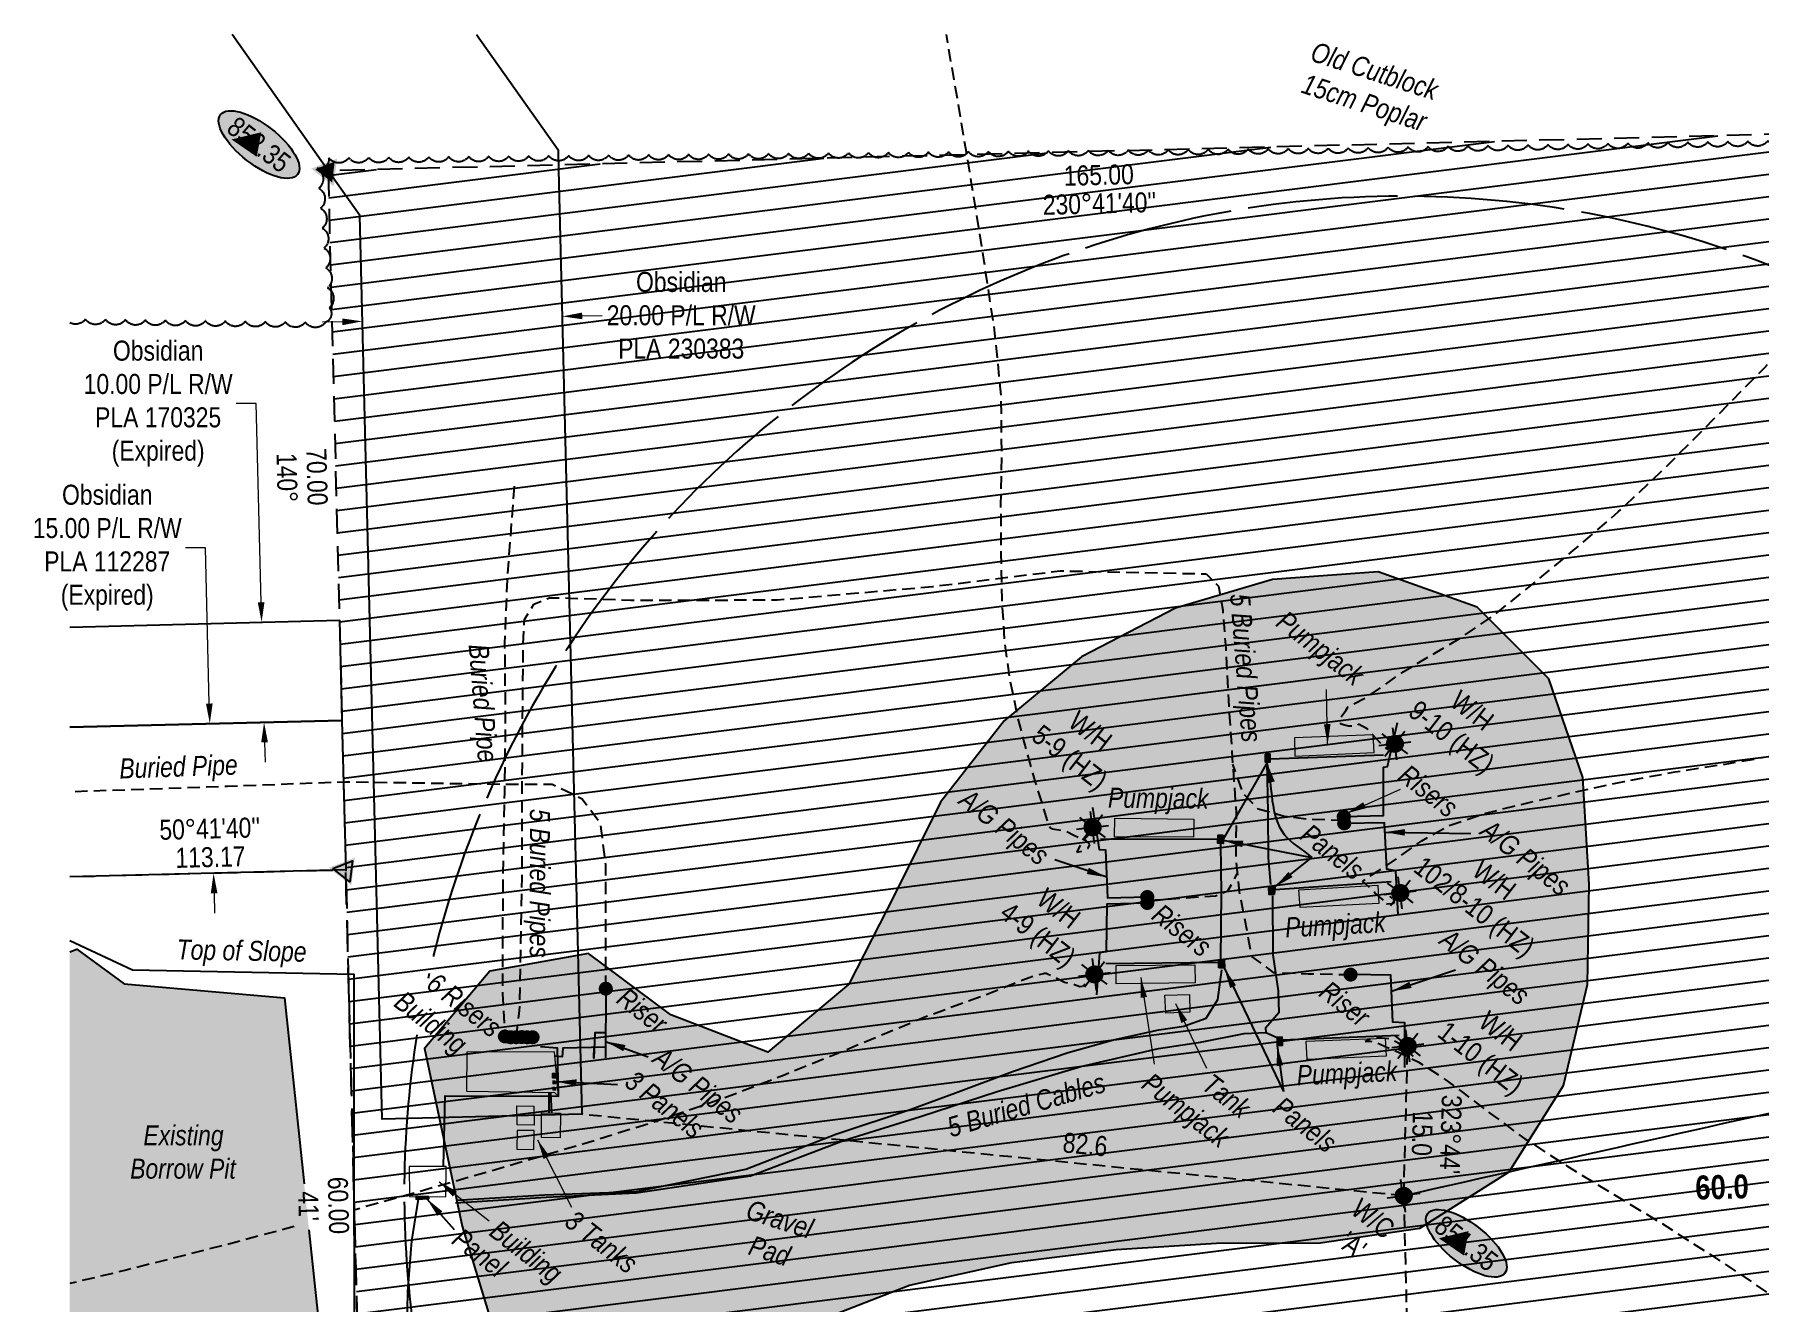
# Model space of a CAD drawing. Extents: x 613550 to 618856, y 5904232 to 5907791.
# Drawn here: x 617424 to 618287, y 5907157 to 5907791 of the extents above; entities that cross this region are included whole.
import ezdxf
from ezdxf.enums import TextEntityAlignment as Align

# ---------------------------------------------------------------- set-up
doc = ezdxf.new("R2010")
doc.units = 0
doc.header["$LTSCALE"] = 5
doc.header["$PDSIZE"] = 0.5
for name, pattern in [('0', [1, 1, 0]), ('DASHED1', [0.375, 0.25, -0.125]), ('foc-ACCESSROAD', [3.75, 2.5, -1.25]), ('foc-BUFFER', [16.75, 15, -1.75]), ('foc-DOT', [1, 0.2, -0.8]), ('foc-TIELINE', [1.875, 1.25, -0.625]), ('HIDDEN2', [4.7625, 3.175, -1.5875]), ('UG_PIPE', [1.875, 1.25, -0.625])]:
    doc.linetypes.add(name, pattern=pattern)
doc.layers.get('Defpoints').update_dxf_attribs({"color": 9})
for name, color, linetype in [('AS-CABLE', 224, 'foc-CABLE'), ('AS-PIPE-AG', 44, 'Continuous'), ('AS-PIPE-UG', 44, 'UG_PIPE'), ('AS-PIPE-UG-T', 44, 'Continuous'), ('AS-POWER', 104, 'foc-POWER'), ('AS-ROADS', 254, 'Continuous'), ('AS-SYMBOL', 7, 'Continuous'), ('AUX-BUFFER', 7, 'foc-BUFFER'), ('C-RW', 13, 'Continuous'), ('C-WS', 13, 'foc-ACCESSROAD'), ('C-WS-S', 13, 'Continuous'), ('DETAIL-HZ-Existing', 8, 'foc-DOT'), ('L-BD', 7, 'Continuous'), ('L-MON', 1, 'Continuous'), ('L-TIE', 7, 'foc-TIELINE'), ('P-ELEVATION', 7, 'Continuous'), ('P-PROPOSED-EXISTING-H', 59, 'Continuous'), ('P-TXT', 4, 'Continuous'), ('T-BUSH', 110, '0'), ('T-BUSH-T', 110, 'Continuous'), ('T-EXISTING TFA', 220, 'HIDDEN2'), ('T-EXISTING TFA-T', 220, 'Continuous'), ('T-SLOPE', 48, 'Continuous'), ('T-TIE', 201, 'foc-TIELINE'), ('T-WATER', 160, 'Continuous'), ('T-WATER-H', 133, 'Continuous')]:
    doc.layers.add(name, color=color, linetype=linetype)
for name, color, linetype, lineweight in [('AS-GENERAL', 48, 'Continuous', 18), ('C-RW-T', 13, 'Continuous', 9), ('C-WS-T', 13, 'Continuous', 9), ('T-TEXT', 48, 'Continuous', 18), ('T-TIE-T', 201, 'Continuous', 18)]:
    doc.layers.add(name, color=color, linetype=linetype, lineweight=lineweight)
doc.styles.add('80', font='ARIALN.TTF', dxfattribs={"height": 10})
doc.styles.add('80CG', font='ARIALN.TTF', dxfattribs={"height": 10})
doc.styles.add('80L', font='ARIALN.TTF', dxfattribs={"height": 10})
doc.styles.add('80LS', font='ARIALNI.TTF', dxfattribs={"height": 10})
doc.styles.add('BOLD', font='ARIALNB.TTF')
doc.styles.add('foc-LtypeFont', font='ARIALN.TTF', dxfattribs={"height": 7.35})
doc.linetypes.add('foc-CABLE', pattern='A,2,-1,["C",foc-LtypeFont,S=0.2,R=0,X=-0.625,Y=-0.75],-1.24,8', length=12.24)
doc.linetypes.add('foc-POWER', pattern='A,6,-1,["P",foc-LtypeFont,S=0.2,R=0,X=-0.625,Y=-0.75],-1.24,4', length=12.24)
doc.dimstyles.new('CG2011', dxfattribs={"dimscale": 5, "dimtxt": 9, "dimasz": 2, "dimexe": 0.2, "dimexo": 0.0625, "dimgap": 0.5, "dimtad": 0, "dimtih": 1, "dimtoh": 1, "dimzin": 0, "dimdsep": 46, "dimtxsty": '80CG', "dimcen": 0.1, "dimse1": 1, "dimse2": 1, "dimclrd": 256, "dimclrt": 256, "dimaunit": 1, "dimadec": 4, "dimazin": 0, "dimtfac": 0.06, "dimtofl": 0, "dimtmove": 0, "dimatfit": 1, "dimfxl": 0.2, "dimtolj": 1, "dimtzin": 0, "dimlwd": -1, "dimarcsym": 0})
doc.dimstyles.new('Compass 5 000', dxfattribs={"dimscale": 5, "dimtxt": 9, "dimasz": 2, "dimexe": 0.2, "dimexo": 0.0625, "dimgap": 0.5, "dimtad": 0, "dimtih": 1, "dimtoh": 1, "dimzin": 0, "dimdsep": 46, "dimtxsty": '80CG', "dimcen": 0.1, "dimse1": 1, "dimse2": 1, "dimclrd": 256, "dimclrt": 256, "dimaunit": 1, "dimadec": 4, "dimazin": 0, "dimtfac": 0.06, "dimtofl": 0, "dimtmove": 0, "dimatfit": 1, "dimfxl": 0.2, "dimtolj": 1, "dimtzin": 0, "dimlwd": -1, "dimarcsym": 0})

# ---------------------------------------------------------------- blocks, each defined once
blk = doc.blocks.new('RISER')
h = blk.add_hatch(color=255)
h.dxf.hatch_style = 1
edge = h.paths.add_edge_path()
edge.add_arc((0, 0), 0.7, 0, 360)
blk.add_hatch(color=48).paths.add_polyline_path([(0.58, -0.15), (-0.58, -0.15, 0.774597)])
at = {"color": 48}
blk.add_line((-0.58, -0.15), (0.58, -0.15), dxfattribs=at)
blk.add_circle((0, 0), 0.6, dxfattribs=at)
blk = doc.blocks.new('TRIA')
blk.add_hatch(color=255).paths.add_polyline_path([(-0.04, 1.52), (-1.47, -0.87), (1.39, -0.87)])
blk = doc.blocks.new('TRIAA')
blk.add_blockref('TRIA', (0, 0))
blk = doc.blocks.new('TRIB')
at = {"color": 1}
blk.add_lwpolyline([(-1.12, -0.67), (-0.04, 1.13), (1.04, -0.67)], close=True, dxfattribs=at)
blk = doc.blocks.new('TRIBB')
blk.add_blockref('TRIB', (0, 0))
blk = doc.blocks.new('TRICC')
for name in ['TRIAA', 'TRIBB']:
    blk.add_blockref(name, (0, 0))
blk = doc.blocks.new('plspike')
blk.add_blockref('TRICC', (0, 0))
blk = doc.blocks.new('STRIA')
blk.add_hatch(color=255).paths.add_polyline_path([(-0.04, 1.52), (-1.47, -0.87), (1.39, -0.87)])
blk = doc.blocks.new('STRIAA')
blk.add_blockref('STRIA', (0, 0))
blk = doc.blocks.new('STRIB')
at = {"color": 1}
blk.add_solid([(-1.12, -0.67), (-0.04, 1.13), (1.04, -0.67)], dxfattribs=at)
blk = doc.blocks.new('STRIBB')
blk.add_blockref('STRIB', (0, 0))
blk = doc.blocks.new('STRICC')
for name in ['STRIAA', 'STRIBB']:
    blk.add_blockref(name, (0, 0))
blk = doc.blocks.new('fdspike')
blk.add_blockref('STRICC', (0, 0))
blk = doc.blocks.new('*D497')
at = {"layer": 'C-RW-T', "transparency": 16777216}
for p, q in [((617578.23, 5907647.69), (617568.24, 5907647.45)), ((617698.16, 5907650.66), (617708.16, 5907650.91))]:
    blk.add_line(p, q, dxfattribs=at)
for points in [[(617578.19, 5907649.36), (617578.27, 5907646.03), (617588.23, 5907647.94)], [(617698.12, 5907652.33), (617698.2, 5907648.99), (617688.16, 5907650.41)]]:
    blk.add_solid(points, dxfattribs=at)
at = {"layer": 'Defpoints', "color": 0, "transparency": 16777216}
for p in [(617588, 5907657.18), (617687.93, 5907659.66), (617588.23, 5907647.94)]:
    blk.add_point(p, dxfattribs=at)
at = {"layer": 'C-RW-T', "transparency": 16777216, "insert": (617747.69, 5907650.91), "char_height": 10, "attachment_point": 5, "style": '80CG'}
blk.add_mtext('\\A1;Obsidian\\P20.00 P/L R/W\\PPLA 230383', dxfattribs=at)
blk = doc.blocks.new('GAS')
h = blk.add_hatch(color=255)
h.dxf.hatch_style = 1
edge = h.paths.add_edge_path()
edge.add_arc((0, 0), 0.9, 0, 360)
for p, q in [((-0.81, 0), (-1.62, 0)), ((-0.57, 0.57), (-1.14, 1.14)), ((0, 0.81), (0, 1.62)), ((0.57, 0.57), (1.14, 1.14)), ((1.62, 0), (0.81, 0)), ((-0.57, -0.57), (-1.14, -1.14)), ((0, -0.81), (0, -1.62)), ((1.14, -1.14), (0.57, -0.57))]:
    blk.add_line(p, q)
blk.add_circle((0, 0), 0.8)
blk = doc.blocks.new('*D502')
at = {"layer": 'C-RW-T', "transparency": 16777216}
for p, q in [((617535.16, 5907606.78), (617525.16, 5907606.78)), ((617537.58, 5907507.49), (617535.16, 5907606.78)), ((617539.29, 5907437.46), (617539.53, 5907427.47))]:
    blk.add_line(p, q, dxfattribs=at)
for points in [[(617539.25, 5907507.53), (617535.92, 5907507.45), (617537.83, 5907497.49)], [(617540.96, 5907437.51), (617537.63, 5907437.42), (617539.05, 5907447.46)]]:
    blk.add_solid(points, dxfattribs=at)
at = {"layer": 'Defpoints', "color": 0, "transparency": 16777216}
for p in [(617497.94, 5907496.52), (617499.16, 5907446.49), (617539.05, 5907447.46)]:
    blk.add_point(p, dxfattribs=at)
at = {"layer": 'C-RW-T', "transparency": 16777216, "insert": (617486.08, 5907606.78), "char_height": 10, "attachment_point": 5, "style": '80CG'}
blk.add_mtext('\\A1;Obsidian\\P10.00 P/L R/W\\PPLA 170325\\P(Expired)', dxfattribs=at)
blk = doc.blocks.new('*D503')
at = {"layer": 'C-RW-T', "transparency": 16777216}
for p, q in [((617509.69, 5907534.73), (617499.69, 5907534.73)), ((617511.66, 5907456.83), (617509.69, 5907534.73)), ((617514.06, 5907361.93), (617514.31, 5907351.94))]:
    blk.add_line(p, q, dxfattribs=at)
for points in [[(617513.33, 5907456.87), (617510, 5907456.79), (617511.91, 5907446.83)], [(617515.73, 5907361.97), (617512.39, 5907361.89), (617513.81, 5907371.93)]]:
    blk.add_solid(points, dxfattribs=at)
at = {"layer": 'Defpoints', "color": 0, "transparency": 16777216}
for p in [(617474.66, 5907445.89), (617476.56, 5907370.99), (617513.81, 5907371.93)]:
    blk.add_point(p, dxfattribs=at)
at = {"layer": 'C-RW-T', "transparency": 16777216, "insert": (617460.61, 5907534.73), "char_height": 10, "attachment_point": 5, "style": '80CG'}
blk.add_mtext('\\A1;Obsidian\\P15.00 P/L R/W\\PPLA 112287\\P(Expired)', dxfattribs=at)
blk = doc.blocks.new('we')
at = {"layer": 'P-ELEVATION'}
h = blk.add_hatch(color=111, dxfattribs=at)
h.dxf.hatch_style = 1
edge = h.paths.add_edge_path()
edge.add_ellipse((0, 0), major_axis=(-24.38, 0), ratio=0.410256, start_angle=0, end_angle=360)
at = {"layer": 'P-ELEVATION', "color": 7, "flags": 128}
blk.add_lwpolyline([(0, 0, 12.5, 0, 0), (-12.42, -6.43, 0, 0, 0)], format="xyseb", dxfattribs=at)
at = {"layer": 'P-ELEVATION', "color": 7}
blk.add_ellipse((0, 0), major_axis=(-24.38, 0), ratio=0.410256, dxfattribs=at)
at = {"layer": 'P-ELEVATION', "style": '80'}
blk.add_attdef('ELEVATION', text='', height=10, dxfattribs=at).set_placement((0, 0), align=Align.MIDDLE_CENTER)
blk = doc.blocks.new('WC')
at = {"layer": 'L-MON'}
h = blk.add_hatch(color=255, dxfattribs=at)
h.dxf.hatch_style = 1
edge = h.paths.add_edge_path()
edge.add_arc((0, 0), 0.9, 0, 360)
at = {"layer": 'L-MON', "color": 240, "flags": 128}
for points in [[(-0.62, 0.5), (-1.23, 1.12)], [(0.52, 0.61), (1.13, 1.21)], [(-1.18, -1.18), (-0.56, -0.57)], [(1.16, -1.18), (0.56, -0.57)]]:
    blk.add_lwpolyline(points, dxfattribs=at)
at = {"layer": 'L-MON', "color": 240}
for radius in [0.8, 0.373]:
    blk.add_circle((0, 0), radius, dxfattribs=at)

msp = doc.modelspace()

# ---------------------------------------------------------------- hatches: boundary and pattern name
at = {"layer": 'AS-POWER'}
h = msp.add_hatch(color=256, dxfattribs=at)
h.dxf.hatch_style = 1
h.paths.add_polyline_path([(618039.715, 5907431.473), (618039.696, 5907427.637), (618042.165, 5907427.668), (618042.202, 5907431.471)])
h = msp.add_hatch(color=256, dxfattribs=at)
h.dxf.hatch_style = 1
h.paths.add_polyline_path([(618018.751, 5907390.988), (618018.661, 5907386.897), (618016.13, 5907387.021), (618016.249, 5907390.988)])
h = msp.add_hatch(color=256, dxfattribs=at)
h.dxf.hatch_style = 1
h.paths.add_polyline_path([(618044.314, 5907361.37), (618041.767, 5907361.286), (618041.652, 5907365.245), (618044.642, 5907364.877)])
h = msp.add_hatch(color=256, dxfattribs=at)
h.dxf.hatch_style = 1
h.paths.add_polyline_path([(618016.638, 5907324.747), (618016.624, 5907328.697), (618019.202, 5907328.689), (618019.322, 5907324.631)])
h = msp.add_hatch(color=256, dxfattribs=at)
h.dxf.hatch_style = 1
h.paths.add_polyline_path([(618045.677, 5907289.8), (618045.744, 5907285.853), (618048.334, 5907286.056), (618048.267, 5907290.003)])
h = msp.add_hatch(color=256, dxfattribs=at)
h.dxf.hatch_style = 1
h.paths.add_polyline_path([(617683.151, 5907266.505), (617683.271, 5907268.42), (617685.266, 5907268.294), (617685.146, 5907266.38)])
h = msp.add_hatch(color=256, dxfattribs=at)
h.dxf.hatch_style = 1
h.paths.add_polyline_path([(617685.284, 5907269.743), (617685.302, 5907271.68), (617683.303, 5907271.698), (617683.285, 5907269.761)])
h = msp.add_hatch(color=256, dxfattribs=at)
h.dxf.hatch_style = 1
h.paths.add_polyline_path([(617683.133, 5907263.371), (617683.315, 5907265.275), (617685.305, 5907265.085), (617685.123, 5907263.181)])
h = msp.add_hatch(color=256, dxfattribs=at)
h.dxf.hatch_style = 1
h.paths.add_polyline_path([(617621.386, 5907210.215), (617615.106, 5907210.27), (617615.095, 5907208.981), (617621.378, 5907209.258)])
at = {"layer": 'AS-ROADS'}
h = msp.add_hatch(color=256, dxfattribs=at)
h.dxf.hatch_style = 1
h.paths.add_polyline_path([(617637.063, 5907048.002), (617637.061, 5907047.991), (617676.799, 5907078.752), (617721.193, 5907105.996), (617766.85, 5907129.18), (617815.212, 5907147.792), (617861.85, 5907166.02), (617912.983, 5907177.361), (617965.216, 5907183.845), (618015.323, 5907187.072), (618067.248, 5907187.246), (618117.089, 5907194.449), (618161.758, 5907222.682), (618188.912, 5907265.803), (618200.88, 5907316.321), (618201.73, 5907366.394), (618198.647, 5907419.808), (618181.655, 5907469.235), (618145.768, 5907504.945), (618096.206, 5907522.73), (618043.413, 5907518.817), (617994.861, 5907504.539), (617947.799, 5907480.161), (617909.237, 5907448.149), (617877.338, 5907407.577), (617854.514, 5907361.432), (617831.512, 5907316.458), (617791.058, 5907282.447), (617742.472, 5907301.127), (617701.335, 5907331.869), (617651.913, 5907323.004), (617619.258, 5907284.343), (617638.2, 5907195.435), (617652.968, 5907146.61), (617635.548, 5907097.55), (617605.662, 5907062.126)])
at = {"layer": 'P-PROPOSED-EXISTING-H'}
h = msp.add_hatch(dxfattribs=at)
h.set_pattern_fill('ANSI31', color=256, scale=3.49872, angle=-37.858875, style=0)
h.set_pattern_definition([(7.14112547, (-3494035.323, 1627578.626), (-1.380931114, 11.022268725), [])])
h.paths.add_polyline_path([(618395.512, 5907743.971), (617571.06, 5907723.227), (617589.998, 5906973.792), (618414.444, 5906994.389)])
at = {"layer": 'T-WATER-H'}
h = msp.add_hatch(color=256, dxfattribs=at)
h.dxf.hatch_style = 1
h.paths.add_polyline_path([(617441.824, 5907332.69), (617441.824, 5907133.214), (617523.826, 5907122.028), (617532.455, 5907120.697), (617558.192, 5907056.139), (617575.725, 5907058.906), (617549.285, 5907309.673), (617469.065, 5907316.75), (617445.334, 5907333.987)])

# ---------------------------------------------------------------- linework, layer by layer
at = {"layer": 'AS-CABLE', "flags": 128}
for points in [[(618040.83, 5907427.651), (618017.401, 5907386.717), (618017.78, 5907362.079), (618017.402, 5907328.802)], [(618040.502, 5907427.647), (618041.11, 5907402.415), (618041.194, 5907379.654), (618042.457, 5907366.354)], [(618042.18, 5907429.223), (618098.838, 5907431.105)], [(617957.44, 5907389.218), (618016.19, 5907389.022)], [(618102.828, 5907367.721), (618044.529, 5907363.669)], [(618043.422, 5907360.702), (618043.597, 5907331.207), (618046.315, 5907313.236), (618046.543, 5907302.148), (618039.934, 5907294.486), (618040.027, 5907292.406)], [(617635.255, 5907208.56), (617679.529, 5907211.167), (617725.128, 5907212.864), (617779.971, 5907224.05), (617825.091, 5907241.572), (617862.723, 5907254.022), (617884.93, 5907262.256), (617913.417, 5907272.923), (617941.153, 5907282.42), (617963.949, 5907288.714), (617986.607, 5907293.609), (617999.012, 5907295.448), (618010.16, 5907299.549), (618015.993, 5907308.764), (618018.052, 5907323.674)], [(618016.629, 5907327.32), (617960.045, 5907326.675)], [(617628.853, 5907225.271), (617629.689, 5907260.604), (617686.248, 5907260.514), (617685.794, 5907284.445), (617677.334, 5907285.252)], [(617634.736, 5907207.24), (617680.104, 5907209.928), (617725.077, 5907212.22), (617782.404, 5907220.639), (617828.837, 5907238.35), (617867.385, 5907250.398), (617905.69, 5907262.901), (617947.53, 5907275.266), (617986.433, 5907284.366), (618007.419, 5907287.469), (618029.211, 5907291.77), (618040.027, 5907292.406), (618045.677, 5907289.8)], [(618048.291, 5907288.624), (618106.821, 5907291.029)], [(617616.074, 5907209.024), (617612.848, 5907188.093), (617610.862, 5907162.824), (617610.318, 5907135.679), (617609.064, 5907105.42), (617608.526, 5907082.527), (617606.064, 5907058.178), (617602.344, 5907041.115), (617596.364, 5907023.8), (617592.032, 5907001.786), (617589.584, 5906985.944), (617586.764, 5906982.056)]]:
    msp.add_lwpolyline(points, dxfattribs=at)
at = {"layer": 'AS-GENERAL', "flags": 128}
for points in [[(618054.417, 5907439.632), (618054.637, 5907430.595), (618094.245, 5907432.276), (618093.766, 5907441.216)], [(618004.1, 5907399.083), (618003.971, 5907390.045), (617964.363, 5907390.213), (617964.478, 5907399.478)], [(618096.541, 5907356.921), (618057.176, 5907354.786), (618056.62, 5907363.742), (618096.022, 5907366.013)], [(618004.648, 5907317.184), (617965.199, 5907316.678), (617965.226, 5907325.846), (618004.573, 5907326.14)], [(618001.894, 5907311.32), (618002.136, 5907302.506), (617990.005, 5907302.07), (617989.619, 5907310.983)], [(618100.272, 5907280.559), (618060.683, 5907278.87), (618060.293, 5907287.957), (618099.72, 5907289.544)], [(617640.45, 5907282.587), (617640.303, 5907263.057), (617684.387, 5907262.373), (617686.248, 5907260.514), (617684.366, 5907282.648), (617640.45, 5907282.587)], [(617674.034, 5907255.563), (617674.152, 5907246.036), (617665.563, 5907246.246), (617665.546, 5907255.651)], [(617677.78, 5907239.884), (617677.78, 5907252.145), (617687.379, 5907251.997), (617687.165, 5907239.72)], [(617674.107, 5907243.265), (617665.573, 5907243.383), (617665.544, 5907233.944), (617673.93, 5907233.815)], [(617611.689, 5907225.333), (617611.77, 5907210.299), (617630.036, 5907210.14), (617630.118, 5907225.333)]]:
    msp.add_lwpolyline(points, close=True, dxfattribs=at)
at = {"layer": 'AS-PIPE-AG', "flags": 128}
for points in [[(618079.07, 5907400.273), (618098.909, 5907400.931), (618098.853, 5907425.046), (618100.962, 5907425.414), (618105.909, 5907447.388)], [(617953.398, 5907404.785), (617956.669, 5907383.794), (617959.907, 5907383.722), (617960.907, 5907359.639), (617980.766, 5907360.111)], [(618106.234, 5907351.141), (618105.068, 5907373.186), (618100.572, 5907373.984), (618099.36, 5907397.217), (618079.281, 5907396.911)], [(617980.826, 5907357.075), (617960.491, 5907356.448), (617960.184, 5907332.622), (617956.856, 5907332.219), (617955.301, 5907311.155)], [(618109.57, 5907274.769), (618109.549, 5907297.211), (618103.561, 5907297.565), (618102.637, 5907321.012), (618082.493, 5907321.332)], [(617709.943, 5907314.272), (617709.854, 5907279.688)], [(617710.038, 5907285.041), (617688.506, 5907284.56), (617688.185, 5907280.205), (617684.544, 5907280.554)], [(617709.761, 5907292.204), (617704.531, 5907292.197), (617703.917, 5907279.496), (617704.17, 5907285.151)], [(617681.407, 5907262.419), (617681.42, 5907252.089)], [(617682.282, 5907262.405), (617682.817, 5907252.068)]]:
    msp.add_lwpolyline(points, dxfattribs=at)
at = {"layer": 'AS-PIPE-UG', "flags": 128}
for points in [[(617664.133, 5907565.498), (617660.702, 5907520.422), (617659.339, 5907486.96), (617659.703, 5907444.836), (617659.22, 5907412.229), (617658.412, 5907368.084), (617658.309, 5907311.68), (617659.406, 5907293.742), (617659.533, 5907290.369)], [(617665.105, 5907289.977), (617666.857, 5907303.262), (617668.078, 5907369.512), (617668.127, 5907411.557), (617668.428, 5907455.767), (617668.683, 5907486.264), (617669.288, 5907498.815), (617673.974, 5907506.464), (617681.746, 5907509.668), (617691.486, 5907509.595), (617722.525, 5907508.513), (617795.699, 5907508.648), (617873.293, 5907515.348), (617937.172, 5907523.176), (617985.844, 5907522.194), (618010.223, 5907521.653), (618016.48, 5907515.478), (618018.508, 5907503.561), (618020.043, 5907484.451), (618021.344, 5907458.685), (618023.305, 5907429.467), (618025.267, 5907402.116), (618024.994, 5907379.067), (618026.722, 5907362.715), (618030.383, 5907344.1), (618032.955, 5907330.43), (618043.765, 5907322.356), (618061.186, 5907321.727), (618081.863, 5907321.296)], [(618078.93, 5907398.317), (618062.265, 5907398.859), (618049.719, 5907400.252), (618036.216, 5907404.079), (618028.909, 5907411.697), (618023.513, 5907426.565)], [(617709.908, 5907314.603), (617709.981, 5907376.28), (617707.298, 5907396.902), (617698.158, 5907409.073), (617683.106, 5907416.391), (617660.483, 5907416.371), (617633.017, 5907416.746), (617579.902, 5907417.592), (617520.773, 5907415.354), (617441.824, 5907412.65)], [(617981.512, 5907358.455), (618000.37, 5907359.748), (618014.948, 5907360.652), (618021.041, 5907363.236), (618025.779, 5907371.643)]]:
    msp.add_lwpolyline(points, dxfattribs=at)
at = {"layer": 'AS-POWER', "flags": 128}
for points in [[(618039.715, 5907431.473), (618039.696, 5907427.637), (618042.165, 5907427.668), (618042.202, 5907431.471)], [(618018.751, 5907390.988), (618018.661, 5907386.897), (618016.13, 5907387.021), (618016.249, 5907390.988)], [(618044.314, 5907361.37), (618041.767, 5907361.286), (618041.652, 5907365.245), (618044.642, 5907364.877)], [(618016.638, 5907324.747), (618016.624, 5907328.697), (618019.202, 5907328.689), (618019.322, 5907324.631)], [(618045.677, 5907289.8), (618045.744, 5907285.853), (618048.334, 5907286.056), (618048.267, 5907290.003)], [(617685.284, 5907269.743), (617685.302, 5907271.68), (617683.303, 5907271.698), (617683.285, 5907269.761)], [(617621.386, 5907210.215), (617615.106, 5907210.27), (617615.095, 5907208.981), (617621.378, 5907209.258)]]:
    msp.add_lwpolyline(points, close=True, dxfattribs=at)
at = {"layer": 'AS-ROADS', "flags": 128}
msp.add_lwpolyline([(617815.212, 5907147.792), (617861.85, 5907166.02), (617912.983, 5907177.361), (617965.216, 5907183.845), (618015.323, 5907187.072), (618067.248, 5907187.246), (618117.089, 5907194.449), (618161.758, 5907222.682), (618188.912, 5907265.803), (618200.88, 5907316.321), (618201.73, 5907366.394), (618198.647, 5907419.808), (618181.655, 5907469.235), (618145.768, 5907504.945), (618096.206, 5907522.73), (618043.413, 5907518.817), (617994.861, 5907504.539), (617947.799, 5907480.161), (617909.237, 5907448.149), (617877.338, 5907407.577), (617854.514, 5907361.432), (617831.512, 5907316.458), (617791.058, 5907282.447), (617742.472, 5907301.127), (617701.335, 5907331.869), (617651.913, 5907323.004), (617619.258, 5907284.343), (617638.2, 5907195.435), (617652.968, 5907146.61)], dxfattribs=at)
at = {"layer": 'AUX-BUFFER', "color": 251, "linetype": 'foc-BUFFER'}
for centre, start, end in [((618109.011, 5907210.693), 191.169911, 167.452144), ((618108.979, 5907211.976), 170.884084, 186.915734)]:
    msp.add_arc(centre, 499.817, start, end, dxfattribs=at)
at = {"layer": 'C-RW'}
for points in [[(617645.377, 5907791.366), (617686.102, 5907733.684), (617686.347, 5907723.756), (617698.03, 5907251.435), (617598.099, 5907248.965), (617586.921, 5907700.846), (617572.794, 5907720.855), (617523.012, 5907791.366)], [(617441.824, 5907495.104), (617576.738, 5907498.513), (617578.004, 5907448.411), (617441.824, 5907445.092)], [(617441.824, 5907445.092), (617578.004, 5907448.411), (617579.895, 5907373.599), (617441.824, 5907370.109)]]:
    msp.add_lwpolyline(points, dxfattribs=at)
at = {"layer": 'C-WS', "flags": 128}
msp.add_lwpolyline([(618395.512, 5907743.971), (617571.06, 5907723.227), (617589.998, 5906973.792), (618414.444, 5906994.389), (618395.512, 5907743.971)], dxfattribs=at)
at = {"layer": 'DETAIL-HZ-Existing', "linetype": 'DASHED1', "ltscale": 5, "flags": 128}
for points in [[(617953.405, 5907392.775), (617953.405, 5907392.775), (617953.026, 5907392.682), (617947.833, 5907387.504), (617945.609, 5907382.558), (617948.215, 5907383.057), (617951.134, 5907384.568), (617952.122, 5907386.325), (617950.198, 5907388.181), (617947.509, 5907389.422), (617943.979, 5907390.786), (617939.732, 5907393.116), (617933.305, 5907394.009), (617932.361, 5907394.582), (617931.905, 5907395.479), (617930.885, 5907398.222), (617928.519, 5907405.875), (617924.955, 5907417.459), (617920.575, 5907432.568), (617916.131, 5907449.776), (617912.135, 5907468.518), (617909.441, 5907488.349), (617908.168, 5907509.43), (617907.725, 5907531.888), (617907.605, 5907556.717), (617908.02, 5907582.271), (617907.671, 5907610.999), (617904.616, 5907642.038), (617899.186, 5907677.939), (617892.933, 5907716.935), (617885.899, 5907758.745), (617880.281, 5907791.366)], [(618104.638, 5907436.685), (618104.638, 5907436.685), (618101.277, 5907433.7), (618097.493, 5907436.992), (618090.811, 5907444.104), (618086.333, 5907446.541), (618085.62, 5907445.576), (618084.141, 5907445.425), (618081.491, 5907445.456), (618077.614, 5907446.518), (618077.401, 5907449.596), (618080.154, 5907453.407), (618081.151, 5907455.094), (618081.419, 5907455.456), (618081.806, 5907455.728), (618083.791, 5907456.563), (618089.968, 5907459.708), (618098.507, 5907465.46), (618108.695, 5907472.604), (618121.42, 5907480.237), (618137.333, 5907489.492), (618154.856, 5907501.6), (618173.24, 5907516.304), (618193.857, 5907533.274), (618216.367, 5907552.637), (618238.984, 5907573.912), (618263.695, 5907598.612), (618289.565, 5907624.88), (618317.767, 5907652.285), (618348.693, 5907680.601), (618382.072, 5907711.144), (618417.69, 5907744.633), (618454.903, 5907780.114), (618466.702, 5907791.366)], [(618107.327, 5907362.128), (618107.327, 5907362.128), (618103.288, 5907359.519), (618102.363, 5907360.202), (618101.788, 5907360.938), (618103.597, 5907359.601), (618104.231, 5907357.765), (618103.719, 5907356.652), (618100.7, 5907356.52), (618099.004, 5907357.338), (618099.449, 5907357.941), (618098.192, 5907358.932), (618094.618, 5907362.256), (618089.734, 5907366.92), (618089.08, 5907367.466), (618088.527, 5907367.812), (618088.576, 5907367.962), (618089.431, 5907368.698), (618093.093, 5907371.215), (618099.405, 5907375.131), (618107.803, 5907380.862), (618118.1, 5907388.237), (618132.234, 5907396.01), (618150.09, 5907402.089), (618171.134, 5907407.182), (618194.746, 5907412.554), (618219.288, 5907417.922), (618244.744, 5907422.677), (618272.483, 5907426.988), (618303.024, 5907432.4), (618336.048, 5907440.33), (618372.53, 5907449.744), (618412.695, 5907458.926), (618456.123, 5907467.562), (618502.372, 5907476.227), (618551.809, 5907485.086), (618603.709, 5907493.493), (618658.05, 5907500.408), (618664.116, 5907500.897)], [(617954.355, 5907321.409), (617954.355, 5907321.409), (617955.131, 5907317.872), (617953.544, 5907317.491), (617951.056, 5907317.152), (617949.193, 5907316.229), (617948.369, 5907315.283), (617946.98, 5907315.253), (617944.403, 5907316.224), (617942.27, 5907316.618), (617939.434, 5907317.408), (617935.148, 5907319.517), (617930.943, 5907321.567), (617930.181, 5907321.881), (617929.331, 5907321.825), (617928.812, 5907321.711), (617927.435, 5907321.361), (617923.782, 5907320.454), (617918.495, 5907318.516), (617911.057, 5907315.432), (617900.687, 5907311.407), (617887.191, 5907306.519), (617870.396, 5907300.277), (617850.027, 5907291.889), (617826.039, 5907281.885), (617798.837, 5907270.897), (617768.511, 5907259.297), (617735.193, 5907247.855), (617698.534, 5907236.519), (617658.638, 5907224.839), (617615.866, 5907212.549), (617584.073, 5907203.589)], [(618111.084, 5907285.637), (618111.084, 5907285.637), (618106.499, 5907284.017), (618110.569, 5907282.626), (618113.774, 5907280.569), (618112.415, 5907281.759), (618107.19, 5907286.551), (618102.041, 5907289.174), (618096.028, 5907289.701), (618092.243, 5907288.953), (618090.21, 5907287.968), (618089.701, 5907287.785), (618092.39, 5907287.974), (618093.841, 5907287.835), (618094.692, 5907287.641), (618096.136, 5907287.072), (618096.979, 5907286.697), (618099.819, 5907285.408), (618107.052, 5907282.24), (618116.175, 5907277.677), (618126.954, 5907270.894), (618138.446, 5907262.468), (618152.102, 5907252.007), (618169.646, 5907239.234), (618190.555, 5907225.715), (618214.44, 5907211.178), (618240.676, 5907195.278), (618269.412, 5907176.786), (618300.937, 5907155.424), (618334.452, 5907131.537), (618368.832, 5907105.456), (618404.66, 5907078.305), (618442.612, 5907050.58), (618483.04, 5907022.083), (618526.377, 5906992.306), (618572.386, 5906960.929), (618620.596, 5906927.989), (618641.582, 5906913.485)], [(617554.117, 5907195.349), (617521.452, 5907186.563), (617470.035, 5907173.51), (617441.824, 5907166.799)]]:
    msp.add_lwpolyline(points, dxfattribs=at)
at = {"layer": 'L-TIE'}
msp.add_line((618109.011, 5907210.693), (618111.084, 5907285.637), dxfattribs=at)
at = {"layer": 'T-BUSH', "flags": 128}
msp.add_lwpolyline([(618638.909, 5907012.87, -0.5205671), (618628.943, 5907012.09, -0.5205671), (618618.977, 5907011.31, -0.5205671), (618609.012, 5907010.53, -0.5205671), (618599.046, 5907009.75, -0.5205671), (618589.08, 5907008.97, -0.5205671), (618579.114, 5907008.19, -0.5205671), (618569.148, 5907007.41, -0.5205671), (618559.182, 5907006.63, -0.5205671), (618549.216, 5907005.85, -0.5205671), (618539.251, 5907005.07, -0.5205671), (618529.285, 5907004.29, -0.5205671), (618519.319, 5907003.51, -0.5205671), (618509.353, 5907002.73, -0.5205671), (618499.387, 5907001.95, -0.5205671), (618489.421, 5907001.17, -0.5205671), (618479.455, 5907000.39, -0.5205671), (618469.489, 5906999.61, -0.5205671), (618459.524, 5906998.83, -0.5205671), (618449.558, 5906998.05, -0.5205671), (618439.592, 5906997.27, -0.5205671), (618429.626, 5906996.49, -0.5205671), (618419.66, 5906995.71, -0.5205671), (618417.45, 5907003.604, -0.5205671), (618417.116, 5907013.595, -0.5205671), (618416.781, 5907023.586, -0.5205671), (618416.446, 5907033.576, -0.5205671), (618416.111, 5907043.567, -0.5205671), (618415.776, 5907053.558, -0.5205671), (618415.441, 5907063.549, -0.5205671), (618415.107, 5907073.539, -0.5205671), (618414.772, 5907083.53, -0.5205671), (618414.437, 5907093.521, -0.5205671), (618414.102, 5907103.512, -0.5205671), (618413.767, 5907113.502, -0.5205671), (618413.432, 5907123.493, -0.5205671), (618413.098, 5907133.484, -0.5205671), (618412.763, 5907143.475, -0.5205671), (618412.428, 5907153.465, -0.5205671), (618412.093, 5907163.456, -0.5205671), (618411.758, 5907173.447, -0.5205671), (618411.423, 5907183.437, -0.5205671), (618411.089, 5907193.428, -0.5205671), (618410.754, 5907203.419, -0.5205671), (618410.419, 5907213.41, -0.5205671), (618410.084, 5907223.4, -0.5205671), (618409.749, 5907233.391, -0.5205671), (618409.414, 5907243.382, -0.5205671), (618409.266, 5907253.376, -0.5205671), (618409.185, 5907263.372, -0.5205671), (618409.103, 5907273.368, -0.5205671), (618409.022, 5907283.365, -0.5205671), (618408.941, 5907293.361, -0.5205671), (618408.86, 5907303.357, -0.5205671), (618408.779, 5907313.353, -0.5205671), (618408.698, 5907323.349, -0.5205671), (618408.617, 5907333.345, -0.5205671), (618408.535, 5907343.341, -0.5205671), (618408.454, 5907353.337, -0.5205671), (618408.373, 5907363.333, -0.5205671), (618408.292, 5907373.329, -0.5205671), (618408.211, 5907383.325, -0.5205671), (618408.13, 5907393.321, -0.5205671), (618408.049, 5907403.317, -0.5205671), (618407.968, 5907413.313, -0.5205671), (618407.886, 5907423.309, -0.5205671), (618407.805, 5907433.305, -0.5205671), (618407.724, 5907443.301, -0.5205671), (618407.643, 5907453.297, -0.5205671), (618407.562, 5907463.293, -0.5205671), (618407.481, 5907473.289, -0.5205671), (618407.4, 5907483.285, -0.5205671), (618407.318, 5907493.281, -0.5205671), (618407.237, 5907503.277, -0.5205671), (618407.156, 5907513.273, -0.5205671), (618407.075, 5907523.269, -0.5205671), (618406.994, 5907533.265, -0.5205671), (618406.913, 5907543.261, -0.5205671), (618406.832, 5907553.257, -0.5205671), (618406.751, 5907563.253, -0.5205671), (618406.669, 5907573.249, -0.5205671), (618406.588, 5907583.245, -0.5205671), (618406.507, 5907593.241, -0.5205671), (618406.426, 5907603.237, -0.5205671), (618406.345, 5907613.233, -0.5205671), (618406.264, 5907623.229, -0.5205671), (618406.183, 5907633.225, -0.5205671), (618406.101, 5907643.221, -0.5205671), (618406.02, 5907653.217, -0.5205671), (618405.939, 5907663.213, -0.5205671), (618405.858, 5907673.209, -0.5205671), (618405.777, 5907683.205, -0.5205671), (618405.696, 5907693.201, -0.5205671), (618405.615, 5907703.197, -0.5205671), (618405.533, 5907713.193, -0.5205671), (618405.452, 5907723.189, -0.5205671), (618405.371, 5907733.185, -0.5205671), (618401.071, 5907740.179, -0.5205671), (618391.076, 5907740.007, -0.5205671), (618381.081, 5907739.834, -0.5205671), (618371.086, 5907739.662, -0.5205671), (618361.091, 5907739.489, -0.5205671), (618351.096, 5907739.317, -0.5205671), (618341.101, 5907739.144, -0.5205671), (618331.107, 5907738.972, -0.5205671), (618321.112, 5907738.8, -0.5205671), (618311.117, 5907738.627, -0.5205671), (618301.122, 5907738.455, -0.5205671), (618291.127, 5907738.282, -0.5205671), (618281.132, 5907738.11, -0.5205671), (618271.137, 5907737.937, -0.5205671), (618261.143, 5907737.765, -0.5205671), (618251.148, 5907737.593, -0.5205671), (618241.153, 5907737.42, -0.5205671), (618231.158, 5907737.248, -0.5205671), (618221.163, 5907737.075, -0.5205671), (618211.168, 5907736.903, -0.5205671), (618201.173, 5907736.73, -0.5205671), (618191.179, 5907736.558, -0.5205671), (618181.184, 5907736.386, -0.5205671), (618171.189, 5907736.213, -0.5205671), (618161.194, 5907736.041, -0.5205671), (618151.199, 5907735.868, -0.5205671), (618141.204, 5907735.696, -0.5205671), (618131.209, 5907735.524, -0.5205671), (618121.215, 5907735.351, -0.5205671), (618111.22, 5907735.179, -0.5205671), (618101.225, 5907735.006, -0.5205671), (618091.23, 5907734.834, -0.5205671), (618081.235, 5907734.661, -0.5205671), (618071.239, 5907734.564, -0.5205671), (618061.243, 5907734.467, -0.5205671), (618051.248, 5907734.369, -0.5205671), (618041.252, 5907734.272, -0.5205671), (618031.256, 5907734.175, -0.5205671), (618021.26, 5907734.078, -0.5205671), (618011.264, 5907733.98, -0.5205671), (618001.268, 5907733.883, -0.5205671), (617991.272, 5907733.786, -0.5205671), (617981.276, 5907733.688, -0.5205671), (617971.281, 5907733.591, -0.5205671), (617961.285, 5907733.494, -0.5205671), (617951.289, 5907733.397, -0.5205671), (617941.293, 5907733.299, -0.5205671), (617931.297, 5907733.202, -0.5205671), (617921.301, 5907733.105, -0.5205671), (617911.305, 5907733.007, -0.5205671), (617901.31, 5907732.91, -0.5205671), (617891.314, 5907732.813, -0.5205671), (617881.318, 5907732.716, -0.5205671), (617871.322, 5907732.618, -0.5205671), (617861.326, 5907732.521, -0.5205671), (617851.33, 5907732.424, -0.5205671), (617841.334, 5907732.326, -0.5205671), (617831.338, 5907732.229, -0.5205671), (617821.343, 5907732.132, -0.5205671), (617811.347, 5907732.034, -0.5205671), (617801.351, 5907731.937, -0.5205671), (617791.355, 5907731.84, -0.5205671), (617781.359, 5907731.743, -0.5205671), (617771.363, 5907731.645, -0.5205671), (617761.367, 5907731.548, -0.5205671), (617751.371, 5907731.451, -0.5205671), (617741.376, 5907731.353, -0.5205671), (617731.38, 5907731.256, -0.5205671), (617721.384, 5907731.159, -0.5205671), (617711.388, 5907731.062, -0.5205671), (617701.392, 5907730.964, -0.5205671), (617691.396, 5907730.867, -0.5205671), (617681.4, 5907730.77, -0.5205671), (617671.404, 5907730.672, -0.5205671), (617661.409, 5907730.575, -0.5205671), (617651.413, 5907730.478, -0.5205671), (617641.417, 5907730.381, -0.5205671), (617631.421, 5907730.283, -0.5205671), (617621.425, 5907730.186, -0.5205671), (617611.429, 5907730.089, -0.5205671), (617601.433, 5907729.991, -0.5205671), (617591.438, 5907729.894, -0.5205671), (617581.442, 5907729.797, -0.5205671), (617571.446, 5907729.7, -0.5205671), (617565.581, 5907724.441, -0.5205671), (617566.448, 5907714.483, -0.5205671), (617567.315, 5907704.524, -0.5205671), (617568.181, 5907694.565, -0.5205671), (617569.048, 5907684.606, -0.5205671), (617569.915, 5907674.648, -0.5205671), (617570.782, 5907664.689, -0.5205671), (617571.648, 5907654.73, -0.5205671), (617569.666, 5907647.418, -0.5205671), (617559.671, 5907647.553, -0.5205671), (617549.676, 5907647.687, -0.5205671), (617539.68, 5907647.822, -0.5205671), (617529.685, 5907647.956, -0.5205671), (617519.689, 5907648.091, -0.5205671), (617509.694, 5907648.225, -0.5205671), (617499.698, 5907648.36, -0.5205671), (617489.703, 5907648.494, -0.5205671), (617479.707, 5907648.629, -0.5205671), (617469.712, 5907648.763, -0.5205671), (617459.717, 5907648.898, -0.5205671), (617449.721, 5907649.032, -0.3794037), (617441.824, 5907647.256, -0.3794037)], format="xyb", dxfattribs=at)
at = {"layer": 'T-EXISTING TFA', "flags": 128}
msp.add_lwpolyline([(617441.824, 5907070.004), (617587.544, 5907073.638), (617579.915, 5907373.599), (617441.824, 5907370.109)], dxfattribs=at)
at = {"layer": 'T-SLOPE', "flags": 128}
msp.add_lwpolyline([(617441.824, 5907338.329), (617473.236, 5907323.729), (617583.998, 5907321.529), (617584.165, 5907060.369), (617555, 5907051.247), (617525.405, 5907109.598), (617493.036, 5907106.558), (617441.824, 5907107.647)], dxfattribs=at)
at = {"layer": 'T-TIE'}
for q in [(617698.03, 5907251.435), (618114.602, 5906986.898)]:
    msp.add_line((618109.011, 5907210.693), q, dxfattribs=at)
at = {"layer": 'T-WATER', "flags": 128}
for points in [[(617441.824, 5907332.69), (617445.334, 5907333.987), (617469.065, 5907316.75), (617549.285, 5907309.673), (617559.082, 5907216.753)], [(617561.516, 5907193.67), (617575.725, 5907058.906), (617558.192, 5907056.139), (617532.455, 5907120.697), (617523.826, 5907122.028), (617441.824, 5907133.214)]]:
    msp.add_lwpolyline(points, dxfattribs=at)

# ---------------------------------------------------------------- block references
at = {"layer": 'AS-SYMBOL', "xscale": 4.998171999999993, "yscale": 4.998171999999993, "zscale": 24.9999999999999, "rotation": 322.1411254726523}
for p in [(618079.078, 5907400.267), (618079.276, 5907396.921), (617980.791, 5907360.11), (617980.782, 5907357.084), (617709.952, 5907314.252), (618082.485, 5907321.281), (617659.533, 5907290.369), (617662.361, 5907289.975), (617665.105, 5907289.977), (617667.885, 5907290.051), (617670.629, 5907289.938), (617673.348, 5907289.965)]:
    msp.add_blockref('RISER', p, dxfattribs=at)
at = {"layer": 'C-WS-S', "xscale": 4.998171999999993, "yscale": 4.998171999999993, "zscale": 4.998171999999993, "rotation": 322.1411254726523}
for p in [(618104.638, 5907436.685), (617953.43, 5907394.894), (618107.327, 5907362.128), (617954.355, 5907321.409), (618111.084, 5907285.637)]:
    msp.add_blockref('GAS', p, dxfattribs=at)
at = {"layer": 'L-BD', "xscale": 0.9996344, "yscale": 0.9996344, "zscale": 0.9996344, "rotation": 322.1411111111111}
for p, values in [((617536.535, 5907736.343), {'ELEVATION': '852.35'}), ((618140.354, 5907186.91), {'ELEVATION': '851.35'})]:
    msp.add_blockref('we', p, dxfattribs=at).add_auto_attribs(values)
at = {"layer": 'L-MON', "rotation": 322.1411254726523}
for name, p, xscale, yscale, zscale in [('fdspike', (617571.06, 5907723.227), 4.998171999999993, 4.998171999999993, 24.99085999999992), ('plspike', (617579.915, 5907373.599), 4.998171999999993, 4.998171999999993, 24.9999999999999), ('WC', (618109.011, 5907210.693), 4.998171999999992, 4.998171999999992, 4.998171999999992)]:
    msp.add_blockref(name, p, dxfattribs=dict(at, xscale=xscale, yscale=yscale, zscale=zscale))

# ---------------------------------------------------------------- texts
at = {"layer": 'AS-CABLE', "insert": (617879.748, 5907249.404), "char_height": 9.99634, "attachment_point": 1, "rotation": 16.46376, "style": '80L'}
msp.add_mtext_dynamic_manual_height_columns('{\\fArial Narrow|b0|i1|c0|p34;5 Buried Cables}', width=89.97983, gutter_width=50, heights=[0], dxfattribs=at)
at = {"layer": 'AS-PIPE-UG-T', "char_height": 9.99634, "attachment_point": 1, "style": '80L'}
for s, insert, rotation in [('{\\fArial Narrow|b0|i1|c0|p34;5 Buried Pipes}', (618032.108, 5907512.215), 274.593741), ('{\\fArial Narrow|b0|i1|c0|p34;Buried Pipe}', (617651.316, 5907486.956), 274.593741), ('{\\fArial Narrow|b0|i1|c0|p34;Buried Pipe}', (617466.505, 5907429.294), 1.962003), ('{\\fArial Narrow|b0|i1|c0|p34;5 Buried Pipes}', (617681.999, 5907404.181), 269.93364)]:
    msp.add_mtext_dynamic_manual_height_columns(s, width=74.58158, gutter_width=50, heights=[0], dxfattribs=dict(at, insert=insert, rotation=rotation))
at = {"layer": 'AS-PIPE-UG-T', "char_height": 9.99634, "attachment_point": 1, "rotation": 322.141125, "style": '80L', "bg_fill": 1, "box_fill_scale": 1.2, "bg_fill_color": 254, "bg_fill_transparency": 0}
for insert in [(617892.124, 5907414.789), (618152.873, 5907399.468), (618132.473, 5907344.796), (617738.989, 5907285.559)]:
    msp.add_mtext_dynamic_manual_height_columns('\\pi-0.14862;{\\fArial Narrow|b0|i1|c0|p34;A/G Pipes}', width=51.23915, gutter_width=50, heights=[0], dxfattribs=dict(at, insert=insert))
at = {"layer": 'AS-POWER', "char_height": 9.99634, "attachment_point": 1, "rotation": 322.141125, "style": '80L'}
for s, insert in [('{\\fArial Narrow|b0|i1|c0|p34;Panels}', (618062.614, 5907397.397)), ('{\\fArial Narrow|b0|i1|c0|p34;Panels}', (618048.964, 5907260.995)), ('{\\fArial Narrow|b0|i1|c0|p34;Panel}', (617638.358, 5907195.15))]:
    msp.add_mtext_dynamic_manual_height_columns(s, width=43.0809, gutter_width=50, heights=[0], dxfattribs=dict(at, insert=insert))
at = {"layer": 'AS-POWER', "insert": (617724.81, 5907274.023), "char_height": 9.99634, "attachment_point": 1, "rotation": 322.141125, "style": '80L', "bg_fill": 1, "box_fill_scale": 1.2, "bg_fill_color": 254, "bg_fill_transparency": 0}
msp.add_mtext_dynamic_manual_height_columns('{\\fArial Narrow|b0|i1|c0|p34;3 Panels}', width=44.65662, gutter_width=50, heights=[0], dxfattribs=at)
at = {"layer": 'C-WS-T', "char_height": 9.99634, "attachment_point": 1, "rotation": 322.141125, "style": '80L'}
for s, width, insert in [('\\pi13.632;W/H\\P\\pi0.28726;9-10 (HZ)', 48.40832, (618126.809, 5907472.498)), ('\\pi10.446;W/H\\P\\pi0.2861;5-9 (HZ)', 42.03724, (617938.349, 5907460.318)), ('\\pi24.781;W/H\\P\\pi0.6766;102/8-10 (HZ)', 70.70709, (618129.091, 5907394.695)), ('\\pi10.446;W/H\\P\\pi0.12244;4-9 (HZ)', 42.03724, (617922.523, 5907371.622)), ('\\pi13.632;W/H\\P\\pi0.67252;1-10 (HZ)', 48.40832, (618141.053, 5907312.219))]:
    msp.add_mtext_dynamic_manual_height_columns(s, width=width, gutter_width=50, heights=[0], dxfattribs=dict(at, insert=insert))
at = {"layer": 'L-BD', "style": '80L'}
for s, height, rotation, p in [('165.00', 9.9963, 1.441325, (617956.521, 5907721.128)), ("230°41'40''", 9.99634, 1.441325, (617956.879, 5907706.888)), ('140°', 9.9963, 271.450925, (617550.573, 5907569.819)), ('70.00', 9.9963, 271.450925, (617565.563, 5907570.199)), ("50°41'40''", 9.9963, 1.447725, (617511.878, 5907394.304)), ('113.17', 9.9963, 1.447725, (617512.238, 5907380.064)), ("323°44'", 9.9963, 268.362525, (618132.575, 5907241.353)), ('15.0', 9.9963, 268.362525, (618118.336, 5907241.76)), ('60.00', 9.9963, 271.456825, (617576.266, 5907205.873)), ("41'", 9.9963, 271.456825, (617561.277, 5907205.491))]:
    msp.add_text(s, height=height, rotation=rotation, dxfattribs=at).set_placement(p, align=Align.MIDDLE)
at = {"layer": 'L-BD', "color": 3, "style": 'BOLD'}
msp.add_text('60.0', height=11.9956, rotation=1.446796, dxfattribs=at).set_placement((618254.997, 5907208.77))
at = {"layer": 'P-TXT', "insert": (618077.408, 5907218.291), "char_height": 9.99634, "attachment_point": 1, "rotation": 322.141125, "style": '80L'}
msp.add_mtext_dynamic_manual_height_columns("\\pi13.39;W/C \\P\\pi18.715;'A'", width=48.40832, gutter_width=50, heights=[0], dxfattribs=at)
at = {"layer": 'T-BUSH-T', "insert": (618095.99, 5907777.95), "char_height": 9.9963, "width": 69.59678, "attachment_point": 2, "rotation": 342.141125, "style": '80LS'}
msp.add_mtext('Old Cutblock\\P15cm Poplar', dxfattribs=at)
at = {"layer": 'T-EXISTING TFA-T', "insert": (617471.785, 5907245.926), "char_height": 9.99634, "attachment_point": 1, "style": '80L'}
msp.add_mtext_dynamic_manual_height_columns('\\pi6.9263;{\\fArial Narrow|b0|i1|c0|p34;Existing\\P\\pi0.30862;Borrow Pit}', width=53.37422, gutter_width=50, heights=[0], dxfattribs=at)
at = {"layer": 'T-TEXT', "char_height": 9.99634, "attachment_point": 1, "style": '80L'}
for s, width, insert, rotation in [('\\pi0.58103;{\\fArial Narrow|b0|i1|c0|p34;Pumpjack}', 51.49836, (618050.158, 5907504.261), 322.141125), ('{\\fArial Narrow|b0|i1|c0|p34;Risers}', 43.0809, (618111.619, 5907427.029), 322.141125), ('{\\fArial Narrow|b0|i1|c0|p34;Pumpjack}', 57.37831, (617961.185, 5907414.775), 359.428916), ('{\\fArial Narrow|b0|i1|c0|p34;Risers}', 43.0809, (617988.388, 5907357.368), 322.141125), ('{\\fArial Narrow|b0|i1|c0|p34;Pumpjack}', 57.37831, (618049.452, 5907349.834), 3.104199), ('{\\fArial Narrow|b0|i1|c0|p34;Top of Slope}', 64.56794, (617495.445, 5907338.899), 358.947477), ('{\\fArial Narrow|b0|i1|c0|p34;6 Risers}', 43.0809, (617625.667, 5907322.941), 322.141125), ('{\\fArial Narrow|b0|i1|c0|p34;Building}', 43.0809, (617609.483, 5907313.787), 322.141125), ('{\\fArial Narrow|b0|i1|c0|p34;Riser}', 51.17574, (617720.738, 5907315.519), 322.141125), ('{\\fArial Narrow|b0|i1|c0|p34;Riser}', 43.0809, (618072.099, 5907318.876), 322.141125), ('\\pi-10.278;{\\fArial Narrow|b0|i1|c0|p34;Pumpjack}', 29.7794, (618065.587, 5907276.373), 2.442864), ('{\\fArial Narrow|b0|i1|c0|p34;Pumpjack}', 57.37831, (617983.333, 5907272.893), 322.141125), ('{\\fArial Narrow|b0|i1|c0|p34;Tank}', 26.17776, (618013.435, 5907272.469), 322.141125), ('{\\fArial Narrow|b0|i1|c0|p34;3 Tanks}', 41.43697, (617694.803, 5907204.135), 322.141125), ('{\\fArial Narrow|b0|i1|c0|p34;Building}', 43.0809, (617657.154, 5907199.212), 322.141125)]:
    msp.add_mtext_dynamic_manual_height_columns(s, width=width, gutter_width=50, heights=[0], dxfattribs=dict(at, insert=insert, rotation=rotation))
at = {"layer": 'T-TEXT', "insert": (617798.513, 5907203.8), "char_height": 9.9963, "width": 34.31651, "attachment_point": 2, "rotation": 342.141125, "style": '80LS'}
msp.add_mtext('Gravel\\PPad', dxfattribs=at)
at = {"layer": 'T-TIE-T', "style": '80L'}
msp.add_text('82.6', height=9.9963, rotation=354.515325, dxfattribs=at).set_placement((617949.719, 5907236.386), align=Align.MIDDLE)

# ---------------------------------------------------------------- dimensions: what is measured, and where the dimension line sits
at = {"layer": 'C-RW-T'}
for base, p1, p2, angle, text, picture, middle in [((617588.229, 5907647.942), (617687.933, 5907659.656), (617588.001, 5907657.184), 181.417045, 'Obsidian\\P20.00 P/L R/W\\PPLA 230383', '*D497', (617747.695, 5907650.908)), ((617539.048, 5907447.461), (617497.945, 5907496.522), (617499.164, 5907446.489), 271.396068, 'Obsidian\\P10.00 P/L R/W\\PPLA 170325\\P(Expired)', '*D502', (617486.079, 5907606.783)), ((617513.808, 5907371.929), (617474.662, 5907445.893), (617476.555, 5907370.987), 271.447742, 'Obsidian\\P15.00 P/L R/W\\PPLA 112287\\P(Expired)', '*D503', (617460.607, 5907534.735))]:
    dim = msp.add_linear_dim(base=base, p1=p1, p2=p2, angle=angle, text=text, dimstyle='Compass 5 000', dxfattribs=at)
    dim.commit()
    dim.dimension.update_dxf_attribs({"geometry": picture, "text_midpoint": middle, "dimtype": 161})

# ---------------------------------------------------------------- leaders
at = {"layer": 'AS-PIPE-UG-T'}
for points in [[(618099.604, 5907392.535), (618142.651, 5907391.926)], [(617960.477, 5907369.99), (617934.52, 5907378.614)], [(618102.954, 5907312.956), (618134.887, 5907323.762)], [(617709.875, 5907287.914), (617731.081, 5907280.26)]]:
    msp.add_leader(points, dimstyle='Compass 5 000', dxfattribs=at)
at = {"layer": 'AS-POWER', "path_type": 1}
msp.add_leader([(618040.617, 5907427.205), (618049.321, 5907391.322), (618063.152, 5907379.86)], dimstyle='Compass 5 000', override={"dimgap": 0.5, "dimtad": 0}, dxfattribs=at)
at = {"layer": 'AS-POWER'}
for points in [[(618018.698, 5907388.493), (618063.152, 5907379.86)], [(618044.613, 5907365.153), (618063.152, 5907379.86)], [(618019.359, 5907324.295), (618048.931, 5907262.908)], [(618045.705, 5907285.615), (618048.931, 5907262.908)], [(617685.283, 5907267.777), (617715.867, 5907266.3)], [(617620.4, 5907209.215), (617634.074, 5907193.881)]]:
    msp.add_leader(points, dimstyle='Compass 5 000', dxfattribs=at)
at = {"layer": 'AUX-BUFFER', "linetype": 'Continuous', "path_type": 1}
msp.add_leader([(618596.586, 5907320.635), (618109.011, 5907210.693)], dimstyle='CG2011', override={"dimasz": 2, "dimgap": 0.5, "dimtad": 0}, dxfattribs=at)
at = {"layer": 'T-TEXT'}
for points in [[(618070.992, 5907436.533), (618070.426, 5907463.869)], [(618080.305, 5907401.889), (618107.342, 5907414.01)], [(617977.484, 5907319.77), (617984.174, 5907276.526)], [(617994.94, 5907306.837), (618010.422, 5907274.51)], [(617675.84, 5907238.732), (617692.789, 5907204.993)], [(617626.56, 5907217.751), (617651.666, 5907198.236)]]:
    msp.add_leader(points, dimstyle='Compass 5 000', dxfattribs=at)

doc.saveas('drawing.dxf')
